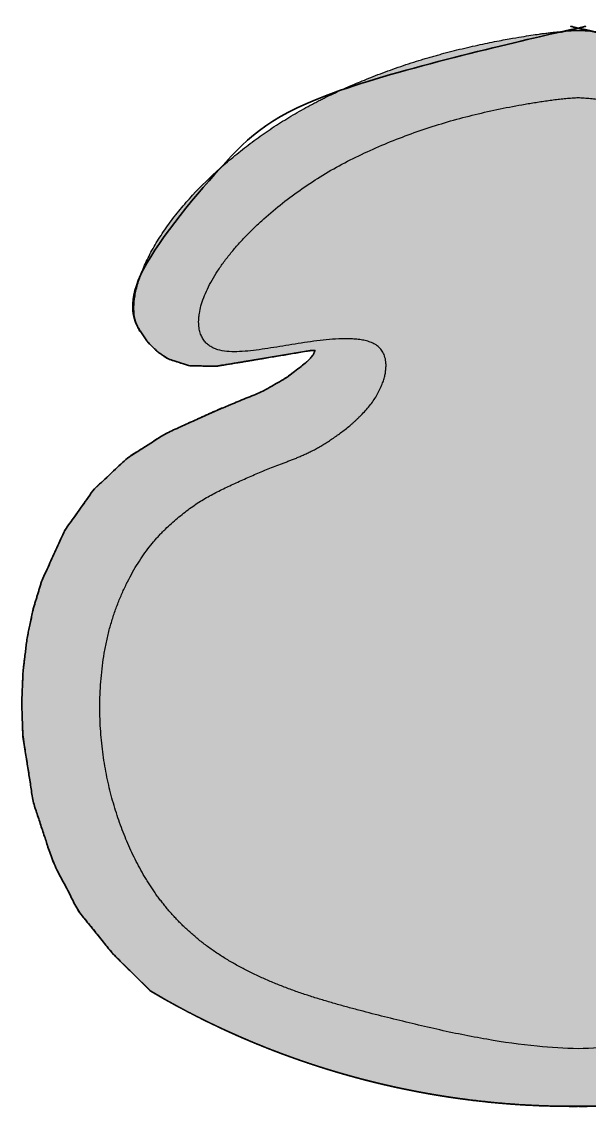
# Model space of a CAD drawing. Header units: millimetres. Extents: x 0 to 2157, y -1316 to 798.
# Drawn here: x 1366 to 1727, y -1164 to -473 of the extents above; entities that cross this region are included whole.
import ezdxf

# ---------------------------------------------------------------- set-up
doc = ezdxf.new("R2010")
doc.units = ezdxf.units.MM
doc.layers.add('Blocks', color=7, linetype='Continuous')
doc.layers.add('Blocks$Fill', color=7, linetype='Continuous', true_color=0xffffff)
doc.layers.add('Blocks$Inner', color=7, linetype='Continuous', lineweight=25, true_color=0x007f00)
doc.layers.add('Blocks$Outline', color=7, linetype='Continuous', lineweight=35, true_color=0xff3f3f)

# ---------------------------------------------------------------- blocks, each defined once
blk = doc.blocks.new('Swan Top')
at = {"layer": 'Blocks$Fill', "extrusion": (0, 0, -1)}
blk.add_hatch(color=256, dxfattribs=at).paths.add_polyline_path([(91.24949471477885, -220.7744108128772), (108.895990002223, -220.592703041862), (126.5965020898771, -219.8188075539033), (144.3213902901115, -218.4474702927918), (162.0405242509882, -216.475411857854), (179.7234486258324, -213.9013773314382), (197.3395533659307, -210.7261695650705), (214.8582476873455, -206.9526652246958), (232.2491356680577, -202.5858131594616), (249.4821913773482, -197.6326149363114), (266.5279314275984, -192.1020876672975), (283.3575828703257, -186.0052095407442), (299.9432444326978, -179.3548487439057), (316.2580392060879, -172.1656767264543), (332.2762570512652, -164.4540669944324), (347.973485171232, -156.2379808373102), (363.3267255172395, -147.5368415715802), (386.917915529426, -124.2517368538611), (409.2032982087403, -96.70967194158584), (425.4694007358048, -65.53224768582913), (437.9827627049162, -27.60134046120402), (444.6348559174658, 14.3784492514078), (445.4243270373263, 35.59527121328028), (444.5335149607272, 56.42061048401411), (442.0010026925811, 77.06174859671773), (438.0861884866099, 95.62406450819026), (432.6808718611646, 113.3794685994076), (418.0970581214642, 145.3900198252063), (399.6070619686798, 171.495155050658), (378.3331971621446, 191.5319329000208), (353.4220755583374, 207.3971277104552), (320.2134875144548, 222.3779296013786), (291.4614926667564, 234.3029405901048), (276.5006642263907, 243.0161662793948), (264.8318662682286, 252.0731763624512), (264.3276735871113, 252.5135788580578), (263.592028787767, 253.160484772457), (260.1490322911486, 256.8788906499562), (258.6862597834479, 260.0528571415612), (261.5423104913643, 259.9894799025328), (294.6819051887796, 254.418329481899), (321.1022740718909, 250.068479540741), (338.4816477472486, 250.2379830569548), (352.2652987661568, 254.6760128882256), (358.7202430885663, 258.9726003360934), (364.8702522338644, 265.0236225649282), (371.5236400413851, 274.7129352501802), (371.9519358695381, 275.7499619513551), (372.3162975177116, 276.6918582535934), (372.6236933300228, 277.5546667128179), (372.8810916505889, 278.3544298849515), (373.0954608235272, 279.1071903259172), (373.1886870871725, 279.470957820938), (373.273769192955, 279.8289905916379), (373.4229851029896, 280.5358732380365), (373.5500768977482, 281.2438808210359), (373.660794277526, 281.9663682263636), (373.7560123673213, 282.7059396589098), (373.8353876483105, 283.4625116533687), (373.8985766016704, 284.2360007444345), (373.9769978444956, 286.0373816232344), (373.9874766101049, 286.7858698871443), (373.9825987623934, 287.4974587686515), (373.9597332713778, 288.3542535974334), (373.918800196404, 289.2272981364308), (373.8596358752557, 290.1163423257744), (373.7820766457164, 291.0211361055947), (373.6859588455694, 291.9414294160221), (373.5711188125984, 292.8769721971872), (373.2846173993179, 294.7928059322529), (372.9213342460818, 296.7664726141203), (372.4803157448246, 298.7951506754069), (371.960679425418, 300.8758543310162), (371.3615428177338, 303.0055977958515), (370.6823456743305, 305.1811140346663), (369.9238166385142, 307.3980110116154), (369.087006576278, 309.6516154407035), (368.1729663536147, 311.9372540359353), (367.1828876605281, 314.2503698958137), (366.1185254830647, 316.5868716568338), (364.9817756312817, 318.9427843399887), (363.7745339152365, 321.3141329662716), (362.4987578598671, 323.6970072834333), (361.1566518496358, 326.0877559462559), (359.7504819838855, 328.4827923362791), (358.2825143619593, 330.8785298350426), (356.7549768098081, 333.2716341840957), (355.169944059814, 335.6597805650254), (351.8355388022574, 340.412909588901), (348.2959708668991, 345.1217630526498), (344.5694349541081, 349.7718903550826), (340.7024365515535, 354.3178711332052), (336.6240425964592, 358.8505002442103), (332.4336846710005, 363.2662623043889), (328.1130543806257, 367.5953758266336), (323.6716981557432, 371.8360434180089), (319.1191624267616, 375.9864676855793), (314.4646577676065, 380.0451135717557), (309.7160513260941, 384.0114953604897), (304.8790787708679, 387.8854272098143), (299.9522932798182, 391.6668734327068), (294.934147313077, 395.3548442529097), (289.8298729504972, 398.9443833822835), (284.6438781573981, 402.4311417904563), (279.3792068618096, 405.8118559045587), (274.0629515413299, 409.0694757776813), (268.6870066734158, 412.2101893800724), (260.4045466585295, 416.7579335295086), (252.2428468090625, 420.9209520640403), (241.2415649399926, 426.1051627194655), (233.505446192545, 429.4973610973824), (223.1316409510069, 433.7536217459316), (210.7581755231618, 438.421832464855), (197.5307442181686, 442.9366483494071), (184.6181049131748, 446.870533784023), (171.7208612582886, 450.3593541789539), (158.4407354038423, 453.5432950733672), (145.9049555538785, 456.2069516977671), (127.2992838192129, 459.599589741704), (113.3686384268959, 461.6674630874835), (104.0917740334462, 462.7649574661258), (97.73715841887837, 463.3213260098618), (91.24949471477157, 463.6761815057912), (91.17086995095313, 463.6732307255018), (84.76183101067059, 463.3213260098614), (78.4072153960974, 462.7649574661253), (69.13035100264815, 461.6674630874834), (55.19970561033514, 459.599589741704), (36.59403387566609, 456.2069516977671), (24.05825402570521, 453.5432950733673), (10.7781281712545, 450.3593541789538), (-2.119115483624363, 446.870533784023), (-15.03175478862083, 442.9366483494071), (-28.25918609361864, 438.421832464855), (-40.63265152146374, 433.7536217459316), (-51.0064567630018, 429.4973610973824), (-58.74257551044942, 426.1051627194655), (-69.7438573795194, 420.9209520640412), (-77.90555722898634, 416.7579335295079), (-86.18801724387264, 412.2101893800724), (-91.56396211178792, 409.0694757776812), (-96.88021743227132, 405.8118559045587), (-102.1448887278563, 402.4311417904564), (-107.330883520954, 398.944383382284), (-112.4351578835339, 395.3548442529102), (-117.453303850275, 391.666873432707), (-122.3800893413247, 387.8854272098143), (-127.2170618965509, 384.0114953604898), (-131.9656683380634, 380.045113571756), (-136.6201729972184, 375.9864676855799), (-141.1727087262001, 371.8360434180097), (-145.6140649510826, 367.5953758266344), (-149.9346952414574, 363.2662623043894), (-154.125053166916, 358.8505002442105), (-158.2034471220104, 354.3178711332052), (-162.070445524565, 349.7718903550826), (-165.796981437356, 345.1217630526498), (-169.3365493727142, 340.4129095889011), (-172.6709546302709, 335.6597805650254), (-174.255987380265, 333.2716341840957), (-175.7835249324162, 330.8785298350426), (-177.2514925543424, 328.4827923362791), (-178.6576624200927, 326.0877559462559), (-179.999768430324, 323.6970072834333), (-181.2755444856933, 321.3141329662715), (-182.4827862017385, 318.9427843399887), (-183.6195360535215, 316.5868716568338), (-184.6838982309849, 314.2503698958137), (-185.6739769240715, 311.9372540359353), (-186.5880171467348, 309.6516154407035), (-187.4248272089709, 307.3980110116154), (-188.1833562447868, 305.1811140346664), (-188.8625533881894, 303.0055977958515), (-189.4616899958725, 300.8758543310162), (-189.9813263152779, 298.7951506754069), (-190.4223448165342, 296.7664726141203), (-190.7856279697702, 294.7928059322529), (-191.0721293830513, 292.8769721971872), (-191.1869694160227, 291.9414294160221), (-191.2830872161701, 291.0211361055947), (-191.3606464457097, 290.1163423257746), (-191.419810766858, 289.227298136431), (-191.4607438418314, 288.3542535974336), (-191.4836093328463, 287.497458768652), (-191.4884871805569, 286.7858698871448), (-191.4780084149473, 286.037381623235), (-191.3995871721272, 284.2360007444345), (-191.3363982187636, 283.4625116533687), (-191.2570229377732, 282.7059396589098), (-191.1618048479784, 281.9663682263636), (-191.0510874682018, 281.2438808210359), (-190.9239956734442, 280.5358732380365), (-190.7747797634104, 279.8289905916379), (-190.6896976576283, 279.470957820938), (-190.5964713939832, 279.1071903259172), (-190.3821022210453, 278.3544298849515), (-190.1247039004795, 277.5546667128179), (-189.8173080881684, 276.6918582535934), (-189.452946439995, 275.7499619513551), (-189.0246506118419, 274.7129352501802), (-182.3712628043213, 265.0236225649273), (-176.2212536590232, 258.9726003360934), (-169.7663093366136, 254.6760128882256), (-155.9826583177055, 250.2379830569539), (-138.6032846423404, 250.068479540741), (-112.1829157592292, 254.4183294818999), (-79.04332106182119, 259.9894799025319), (-76.18727035390475, 260.0528571415621), (-77.6500428615982, 256.8788906499562), (-81.0930393582239, 253.160484772457), (-81.40542707666464, 252.8748416476997), (-82.33287683868548, 252.0731763624512), (-94.00167479684751, 243.0161662793939), (-108.9625032372132, 234.3029405901048), (-137.7144980849116, 222.3779296013786), (-170.9230861287942, 207.3971277104561), (-195.8342077326015, 191.5319329000208), (-217.1080725391366, 171.495155050658), (-235.5980686919211, 145.3900198252072), (-250.1818824316288, 113.3794685994085), (-255.5871990570668, 95.62406450819026), (-259.502013263038, 77.06174859671773), (-262.034525531184, 56.42061048401411), (-262.9253376077831, 35.59527121328028), (-262.1358664879226, 14.3784492514078), (-255.4837732753731, -27.60134046120584), (-242.9704113062617, -65.53224768582913), (-226.7043087791972, -96.70967194158584), (-204.4189260998828, -124.2517368538611), (-180.8277360876964, -147.5368415715802), (-165.4744957416896, -156.2379808373103), (-149.7772676217236, -164.4540669944327), (-133.759049776547, -172.1656767264546), (-117.4442550031576, -179.3548487439061), (-100.8585934407861, -186.0052095407447), (-84.02894199805914, -192.1020876672979), (-66.98320194780906, -197.6326149363119), (-49.7501462385184, -202.5858131594619), (-32.35925825780561, -206.9526652246961), (-14.84056393638991, -210.7261695650707), (2.775540803709792, -213.9013773314384), (20.45846517855592, -216.4754118578541), (38.17759913943507, -218.4474702927919), (55.90248733967253, -219.8188075539034), (73.60299942733035, -220.592703041862)], flags=0)
at = {"layer": 'Blocks$Inner'}
blk.add_lwpolyline([(-363.3267255172395, -147.5368415715802), (-386.917915529426, -124.2517368538611), (-409.2032982087403, -96.70967194158584), (-425.4694007357975, -65.53224768582913), (-437.9827627049162, -27.60134046120584), (-444.6348559174658, 14.3784492514078), (-445.4243270373263, 35.59527121327847), (-444.5335149607272, 56.42061048401229), (-442.0010026925811, 77.06174859671592), (-438.0861884866099, 95.62406450818935), (-432.6808718611646, 113.3794685994076), (-418.0970581214642, 145.3900198252054), (-399.6070619686725, 171.4951550506571), (-378.3331971621446, 191.531932900019), (-353.4220755583374, 207.3971277104542), (-320.2134875144548, 222.3779296013768), (-291.4614926667564, 234.3029405901038), (-276.5006642263907, 243.016166279393), (-264.8318662682286, 252.0731763624503), (-264.3276735871113, 252.5135788580578), (-263.9044165062151, 252.8748416476978), (-263.592028787767, 253.1604847724561), (-260.1490322911413, 256.8788906499553), (-258.6862597834479, 260.0528571415612), (-261.5423104913643, 259.989479902531), (-294.6819051887796, 254.418329481899), (-321.1022740718836, 250.068479540741), (-338.4816477472486, 250.2379830569539), (-352.2652987661568, 254.6760128882247), (-358.7202430885663, 258.9726003360925), (-364.8702522338644, 265.0236225649273), (-371.5236400413851, 274.7129352501793)], dxfattribs=at)
at = {"layer": 'Blocks$Inner', "extrusion": (0, 0, -1)}
for centre, start, end in [((94.62162828134751, 308.6997398693434), 269.6350975608246, 300.4963835722655), ((87.87736114819563, 308.6997398693434), 239.5036164277345, 270.3649024391754)]:
    blk.add_arc(centre, 529.4848888546775, start, end, dxfattribs=at)
at = {"layer": 'Blocks$Inner'}
for points, knots in [([(-340.7024365515535, 354.3178711332043), (-339.3682341485473, 355.8424070674077), (-332.6057900187661, 363.3552515906672), (-322.3246354167422, 373.372719658089), (-309.7737649867777, 384.0731536792523), (-300.0143302002325, 391.7285292825195), (-291.5712832760182, 397.7997297028592), (-284.6584429145514, 402.4479308252398), (-279.3864241007759, 405.8333474581582), (-274.0711018529328, 409.089814769643), (-268.7068777354725, 412.2242481293529), (-264.1373356608456, 414.7659821825823), (-260.4202592041693, 416.7560415988678), (-257.5381765880957, 418.2599377447755), (-254.7758556708795, 419.6651841759181), (-251.3881611759789, 421.3500952067984), (-247.269973197217, 423.337503220077), (-241.5437763052032, 425.9917171049333), (-234.0043112222556, 429.3266046768317), (-223.4716559606604, 433.6860307721931), (-212.9943681947698, 437.6568407202008), (-204.1903326263709, 440.7459779439055), (-197.5181260622994, 442.9616812241525), (-192.0210447049903, 444.6829362505955), (-187.7313716276767, 445.9686297081275), (-184.6176039236234, 446.8749119091103), (-181.5068421574761, 447.754925359382), (-177.2251042346761, 448.9313139952787), (-171.7377746517814, 450.3724054180443), (-165.0514987912102, 452.0234076908459), (-156.1955965808665, 454.0796604315851), (-145.5931678757188, 456.315443761559), (-134.740979498034, 458.3474313748625), (-126.9691722235511, 459.6689423864068), (-121.1780345227016, 460.5743375297839), (-116.9790440438082, 461.1820434125852), (-113.420914187489, 461.6639051472289), (-110.4386622317252, 462.0466490897293), (-107.2435986612472, 462.4295863148595), (-103.0459609381942, 462.8855328421591), (-97.7449687526314, 463.3566348380377), (-93.4468342047112, 463.5937207735565), (-91.27570426867169, 463.6752034262895), (-91.24949471477157, 463.6761815057903)], [601.4775381672077, 601.4775381672077, 601.4775381672077, 601.4775381672077, 601.4820346276249, 601.4998917704821, 601.5088203419107, 601.5177489133392, 601.5266774847678, 601.5311417704821, 601.5356060561963, 601.5400703419107, 601.544534627625, 601.5489989133392, 601.5512310561965, 601.5534631990536, 601.5556953419107, 601.5579274847678, 601.5623917704821, 601.5668560561965, 601.5713203419107, 601.575784627625, 601.5802489133392, 601.5824810561965, 601.5847131990536, 601.5869453419107, 601.5880614133392, 601.5891774847679, 601.5902935561965, 601.591409627625, 601.5936417704821, 601.5958739133392, 601.5981060561965, 601.6025703419107, 601.607034627625, 601.6114989133392, 601.6159631990536, 601.6204274847679, 601.622659627625, 601.6248917704821, 601.6271239133392, 601.6293560561965, 601.6338203419107, 601.638284627625, 601.6383391756159, 601.6383391756159, 601.6383391756159, 601.6383391756159]), ([(-91.24949471477157, 463.6761815057903), (-91.22328516087146, 463.6752034262895), (-89.05215522483195, 463.5937207735565), (-84.75402067691175, 463.3566348380377), (-79.45302849134896, 462.8855328421591), (-75.25539076828863, 462.4295863148595), (-72.06032719781797, 462.0466490897293), (-69.07807524205418, 461.6639051472289), (-65.5199453857349, 461.1820434125852), (-61.32095490684151, 460.5743375297839), (-55.529817205992, 459.6689423864068), (-47.75800993150915, 458.3474313748625), (-36.90582155382435, 456.315443761559), (-26.30339284867659, 454.0796604315851), (-17.44749063833297, 452.0234076908459), (-10.7612147777545, 450.3724054180443), (-5.273885194867034, 448.9313139952787), (-0.9921472720670863, 447.754925359382), (2.118614494080248, 446.8749119091103), (5.232382198133564, 445.9686297081275), (9.522055275447201, 444.6829362505955), (15.01913663275627, 442.9616812241525), (21.6913431968278, 440.7459779439055), (30.49537876522663, 437.6568407202008), (40.97266653111728, 433.6860307721931), (51.50532179271249, 429.3266046768317), (59.04478687566007, 425.9917171049333), (64.7709837676739, 423.337503220077), (68.88917174643575, 421.3500952067984), (72.27686624133639, 419.6651841759181), (75.03918715855252, 418.2599377447755), (77.92126977462613, 416.7560415988678), (81.6383462313097, 414.7659821825823), (86.20788830592937, 412.2242481293529), (91.57211242338963, 409.089814769643), (96.88743467124004, 405.8333474581582), (102.1594534850083, 402.4479308252398), (109.0722938464751, 397.7997297028592), (117.5153407706894, 391.7285292825195), (127.2747755572345, 384.0731536792523), (139.8256459871991, 373.372719658089), (150.106800589223, 363.3552515906672), (156.8692447190042, 355.8424070674077), (158.2034471220177, 354.3178711332043)], [601.6383391756159, 601.6383391756159, 601.6383391756159, 601.6383391756159, 601.6383937236068, 601.6428580093211, 601.6473222950353, 601.6495544378926, 601.6517865807497, 601.6540187236068, 601.6562508664639, 601.6607151521782, 601.6651794378926, 601.6696437236068, 601.6741080093211, 601.6785722950353, 601.6808044378926, 601.6830365807497, 601.6852687236068, 601.6863847950353, 601.6875008664639, 601.6886169378926, 601.6897330093211, 601.6919651521782, 601.6941972950353, 601.6964294378926, 601.7008937236068, 601.7053580093211, 601.7098222950353, 601.7142865807497, 601.718750866464, 601.7209830093211, 601.7232151521782, 601.7254472950353, 601.7276794378926, 601.7321437236068, 601.7366080093211, 601.7410722950355, 601.7455365807497, 601.750000866464, 601.7589294378926, 601.7678580093211, 601.7767865807497, 601.7946437236069, 601.799140184024, 601.799140184024, 601.799140184024, 601.799140184024]), ([(-91.24949471477157, -184.1277873189811), (-99.96212451461906, -183.945973683627), (-119.4337711047556, -182.6956887010365), (-144.1486725293144, -179.2321581106626), (-165.362773102046, -175.2350819368312), (-181.2089542038957, -171.8032725548692), (-196.9026528273826, -168.1475587913719), (-212.6090359589289, -164.3119908163044), (-225.5781998485327, -161.0222209374679), (-235.8711736289042, -158.3036346022654), (-243.5478759048492, -156.1870957698848), (-249.9231675989795, -154.3518957916112), (-254.9930055355508, -152.848601342228), (-258.7770871964094, -151.6651355484555), (-262.5426900509847, -150.4526827308655), (-266.2893217096425, -149.2285400641176), (-270.0127105653737, -147.9656260683169), (-274.9374600588344, -146.1872190750983), (-279.8133705560249, -144.3382515755693), (-284.6253067446087, -142.4170902987771), (-288.1890311837778, -140.9025679471761), (-291.7198476099147, -139.3418936782327), (-295.2208525497554, -137.7601405983823), (-298.6756199607335, -136.1322934296622), (-302.0635761894373, -134.4351778597866), (-305.404394038429, -132.6808484621251), (-309.81750059349, -130.3032892854608), (-315.1500282373891, -127.2254207837486), (-321.2807845756179, -123.2610762221211), (-327.1420769588221, -119.1831376608079), (-331.7487442201091, -115.5934930038366), (-335.3035266984152, -112.6348818893857), (-337.8842825965476, -110.4198666707707), (-340.37425188833, -108.1732148143528), (-342.7837983781865, -105.8643083787065), (-345.119126438316, -103.5223703948541), (-347.3920118129463, -101.1758762328136), (-349.5925887532503, -98.7979162585325), (-351.7140352659844, -96.35925655484971), (-353.7684720873294, -93.88825325126527), (-355.7690443577376, -91.41164295009548), (-357.705815000867, -88.90994789793695), (-359.5689861839273, -86.35610792743864), (-361.3718467941144, -83.77304811202885), (-363.1276562997664, -81.18004870062214), (-364.8279557317292, -78.5665480319276), (-367.0053065011671, -75.02350508183736), (-369.6082484426806, -70.5360372681098), (-372.5417886055075, -65.03674738649715), (-376.2060270873626, -57.53990393964159), (-380.3710529254822, -47.87514530770386), (-384.751141153567, -35.81189304954751), (-388.5365261177285, -23.14998871016724), (-391.6439741840513, -9.709507130974089), (-393.5774729630575, 2.17262896484317), (-394.7170047257023, 12.04328415251985), (-395.3311130282091, 19.61930565567491), (-395.6776682812124, 27.38223405125245), (-395.7688700663712, 37.90464744731435), (-395.2135732671086, 48.66245768139379), (-394.0759097124028, 59.45194441927561), (-392.8995487450666, 67.48549141116746), (-391.364218333445, 75.45172618801189), (-389.5047463021619, 83.23166383865873), (-387.2464813258703, 90.73476270545189), (-384.6987241925599, 97.95633486960787), (-381.8964945461557, 104.8205640265664), (-377.8579140848451, 113.5337199086739), (-372.3608896760634, 123.5936256679092), (-366.3919297139946, 132.3819664292391), (-362.0891635025037, 137.7163499897829), (-359.5905270872245, 140.5692424579197), (-357.7128249769085, 142.6283362198624), (-355.829499487314, 144.5922739084313), (-353.3019744616686, 147.0772277361789), (-348.8533208038134, 151.2092222509887), (-342.4234802318315, 156.6185048184284), (-334.6288174767324, 162.3550334676861), (-328.1151667402301, 166.3132512677662), (-322.8895120650559, 169.1221250195063), (-317.6259200328204, 171.7739301402485), (-310.9350343325132, 174.9464957589512), (-302.676807773656, 178.7381355378989), (-294.098488788135, 182.4843341541259), (-286.7509551529074, 185.4549445099315), (-281.4442383389178, 187.465568985132), (-278.3646489086968, 188.6149585528051), (-276.0144389272609, 189.5294452031726), (-273.6333961709606, 190.4566865848478), (-271.2267917545905, 191.3830895793922), (-268.7798321434093, 192.3673091147471), (-266.6976791459747, 193.2799232072844), (-265.0031596790286, 194.0658500540399), (-263.2934110177739, 194.8641512432191), (-261.1268203395011, 195.9098165736164), (-258.4809943056025, 197.2663806468377), (-255.7944659309651, 198.76746443003), (-253.0542770157335, 200.4093612217207), (-250.2615306691077, 202.1619991725843), (-247.9074690188645, 203.7277053988032), (-246.0134101800213, 205.0434183039893), (-244.1211515053219, 206.4068713081992), (-241.7154820266805, 208.1683688821099), (-238.7788955895958, 210.3832413074474), (-236.3450135849489, 212.3502493573128), (-234.4282990632491, 214.0144628067251), (-233.2545547924747, 215.0955979843343), (-232.3193006725123, 215.9890465280391), (-231.370916084481, 216.9021911140912), (-229.6966345588662, 218.5467810236382), (-227.3061980061102, 221.0038459529737), (-224.5775117417652, 224.0721901023912), (-222.1790729983477, 227.1447054039068), (-220.0995045375385, 230.3638858793588), (-218.225635278046, 233.7453775223489), (-216.907201928414, 236.5070288472211), (-216.0122440395135, 238.6134427390657), (-215.4254055334022, 240.1100304123343), (-214.9318940150479, 241.5494476603467), (-214.3943122436103, 243.4453515688924), (-213.9259396280686, 245.7314059719024), (-213.6756783787059, 247.880023571523), (-213.5763402298035, 249.4960288264633), (-213.5387689902636, 250.6501499795863), (-213.5522935441477, 251.7486517828306), (-213.6610130919144, 253.1507272651984), (-213.9384679262657, 254.7860113773663), (-214.4633612104735, 256.5723092065386), (-215.1174351777663, 258.2014172437143), (-215.922460241447, 259.6593479217413), (-216.9085801569745, 260.9427949260757), (-218.0268614285887, 262.0790885711062), (-219.036241148955, 262.9261542250492), (-219.8908742583881, 263.5419295648285), (-220.7963371660298, 264.1032535241434), (-222.0016924109295, 264.7199323060709), (-223.5417390005241, 265.3447269852809), (-225.1305159000331, 265.8928018889042), (-226.7837676876079, 266.3486657308626), (-228.5236452738682, 266.6945569424975), (-230.3160466289628, 266.9625993560926), (-232.1316962628262, 267.1821448734604), (-233.9777977607446, 267.3446009478807), (-236.506885357805, 267.4589574848355), (-241.0018912145388, 267.5083439701498), (-247.590701277506, 267.1976930467631), (-255.5588936034255, 266.4004266995576), (-263.5201632645985, 265.3446866652771), (-271.4711498228935, 264.1355240034122), (-279.2100404970843, 262.8709925705184), (-286.919441077509, 261.6143521023555), (-294.3412300217242, 260.5015473018007), (-301.5731064505089, 259.6232289083769), (-308.4879016069681, 259.1608723944014), (-314.9391812001923, 259.314920257641), (-319.8115456773157, 260.178439215762), (-323.3015476550354, 261.4644331276681), (-325.6762603359821, 262.7601456910611), (-327.7860800113194, 264.4294557060607), (-329.5816354799972, 266.4937954464117), (-331.0372755073622, 268.9919855573357), (-331.9274891584937, 271.4399627118923), (-332.4060433473933, 273.6408652907326), (-332.6733418276126, 275.4011358691791), (-332.8157834717422, 277.2797750019458), (-332.8047568753827, 279.2787788161691), (-332.651554277938, 281.4015182962617), (-332.2815917854023, 284.3911397384968), (-331.4340330491759, 288.3765465909396), (-329.698425182316, 293.6009436457393), (-327.3640822651796, 299.0978906846344), (-324.3596348366118, 304.7899703148846), (-320.8161941539511, 310.5892784731636), (-317.4579960605624, 315.4003611122312), (-314.5287974703388, 319.2475388768084), (-311.5079181830224, 323.047639975724), (-307.4759669119594, 327.7396419447919), (-302.3264416637394, 333.2498219100548), (-296.9330044876115, 338.6077842479876), (-289.4172634471543, 345.5546714986644), (-279.5441220724751, 353.8370857105724), (-267.0019627632573, 363.149362191682), (-253.8188531857086, 371.7364471807464), (-239.9599017833461, 379.5785126861388), (-225.5186245248406, 386.609732665042), (-210.705373525976, 392.9684841119238), (-195.6218050186581, 398.7069320782371), (-180.2617874695643, 403.8270525846342), (-164.67762802176, 408.2553170625001), (-148.9166455220402, 412.0742530566199), (-135.6744830947937, 414.7987893260392), (-126.3865480836466, 416.4982456450011), (-121.0718224254088, 417.4011647862412), (-117.0786587443654, 418.034568254981), (-113.0840962184593, 418.6432781084791), (-109.0887465209453, 419.2252120988846), (-105.085037192679, 419.7507914021103), (-101.0673475925214, 420.1907210804807), (-97.03640886865469, 420.5393761416458), (-93.76385131764982, 420.763802578776), (-91.83267084901308, 420.8692468701825), (-91.24949471477157, 420.8986261847108)], [-0.004165166819259851, -0.004165166819259851, -0.004165166819259851, -0.004165166819259851, 0.01294626210616115, 0.034222857850842, 0.04486115572318242, 0.05549945359552284, 0.06613775146786327, 0.0767760493402037, 0.08741434721254412, 0.09273349614871434, 0.09805264508488455, 0.1033717940210548, 0.1060313684891399, 0.108690942957225, 0.1113505174253101, 0.1140100918933952, 0.1166696663614803, 0.1193292408295654, 0.1246483897657356, 0.1273079642338207, 0.1299675387019058, 0.1326271131699909, 0.135286687638076, 0.1379462621061611, 0.1406058365742462, 0.1432654110423314, 0.1459249855104165, 0.1512441344465867, 0.1565632833827569, 0.1618824323189271, 0.1672015812550973, 0.1698611557231824, 0.1725207301912675, 0.1751803046593526, 0.1778398791274378, 0.1804994535955229, 0.183159028063608, 0.1858186025316931, 0.1884781769997781, 0.1911377514678633, 0.1937973259359484, 0.1964569004040335, 0.1991164748721186, 0.2017760493402037, 0.2044356238082888, 0.2070951982763739, 0.209754772744459, 0.2150739216806292, 0.2203930706167994, 0.2257122195529697, 0.2363505174253101, 0.2469888152976505, 0.257627113169991, 0.2682654110423314, 0.2789037089146718, 0.284222857850842, 0.2895420067870123, 0.2948611557231825, 0.3001803046593527, 0.3108186025316931, 0.3161377514678633, 0.3214569004040335, 0.3267760493402038, 0.332095198276374, 0.3374143472125442, 0.3427334961487144, 0.3480526450848846, 0.3533717940210548, 0.3640100918933952, 0.3746483897657357, 0.3799675387019059, 0.382627113169991, 0.3852866876380761, 0.3879462621061612, 0.3906058365742463, 0.3959249855104165, 0.4065632833827569, 0.4172015812550974, 0.4278398791274378, 0.433159028063608, 0.4384781769997782, 0.4491164748721186, 0.4597547727444591, 0.4703930706167995, 0.4810313684891399, 0.4863505174253101, 0.4890100918933952, 0.4916696663614804, 0.4943292408295654, 0.4969888152976505, 0.4996483897657356, 0.5023079642338207, 0.5036377514678634, 0.5049675387019059, 0.507627113169991, 0.510286687638076, 0.5129462621061612, 0.5156058365742464, 0.5182654110423315, 0.5209249855104165, 0.5222547727444591, 0.5235845599785016, 0.5262441344465867, 0.5289037089146719, 0.531563283382757, 0.5328930706167996, 0.5342228578508421, 0.5348877514678634, 0.5355526450848846, 0.5368824323189272, 0.5395420067870123, 0.5422015812550973, 0.5448611557231825, 0.5475207301912677, 0.5501803046593527, 0.5528398791274378, 0.5541696663614804, 0.5554994535955229, 0.5568292408295654, 0.558159028063608, 0.5608186025316931, 0.5634781769997783, 0.5648079642338208, 0.5661377514678634, 0.5674675387019059, 0.5687973259359485, 0.5714569004040335, 0.5741164748721186, 0.5767760493402038, 0.579435623808289, 0.582095198276374, 0.5847547727444591, 0.5874143472125442, 0.5887441344465867, 0.5900739216806292, 0.5927334961487144, 0.5953930706167996, 0.5980526450848846, 0.6007122195529697, 0.6033717940210548, 0.6060313684891399, 0.608690942957225, 0.6113505174253102, 0.6140100918933953, 0.6193292408295654, 0.6299675387019059, 0.6406058365742463, 0.6512441344465867, 0.6618824323189272, 0.6725207301912676, 0.6831590280636081, 0.6937973259359485, 0.7044356238082888, 0.7150739216806293, 0.7257122195529697, 0.7363505174253101, 0.7416696663614804, 0.7469888152976506, 0.7523079642338208, 0.757627113169991, 0.7629462621061611, 0.7682654110423314, 0.7709249855104165, 0.7735845599785016, 0.7762441344465867, 0.7789037089146719, 0.781563283382757, 0.7842228578508421, 0.7895420067870123, 0.7948611557231824, 0.8001803046593526, 0.8054994535955229, 0.8108186025316931, 0.8161377514678634, 0.8187973259359485, 0.8214569004040335, 0.8267760493402038, 0.832095198276374, 0.8374143472125442, 0.8427334961487144, 0.8533717940210548, 0.8640100918933953, 0.8746483897657357, 0.885286687638076, 0.8959249855104165, 0.9065632833827569, 0.9172015812550973, 0.9278398791274378, 0.9384781769997782, 0.9491164748721187, 0.9597547727444591, 0.9650739216806292, 0.9677334961487143, 0.9703930706167995, 0.9730526450848846, 0.9757122195529697, 0.9783717940210548, 0.98103136848914, 0.9836909429572251, 0.9863505174253102, 0.9874998100423926, 0.9874998100423926, 0.9874998100423926, 0.9874998100423926]), ([(-91.24949471477157, 420.8986261847108), (-90.66631858053006, 420.8692468701825), (-88.73513811188604, 420.763802578776), (-85.46258056088845, 420.5393761416458), (-81.43164183702174, 420.1907210804807), (-77.41395223686413, 419.7507914021103), (-73.41024290859787, 419.2252120988846), (-69.41489321108384, 418.6432781084791), (-65.42033068517776, 418.034568254981), (-61.42716700413439, 417.4011647862412), (-56.11244134588924, 416.4982456450011), (-46.82450633474946, 414.7987893260392), (-33.58234390750295, 412.0742530566199), (-17.82136140778312, 408.2553170625001), (-2.237201959978847, 403.8270525846342), (13.12281558911491, 398.7069320782371), (28.20638409643288, 392.9684841119238), (43.01963509529742, 386.609732665042), (57.46091235381027, 379.5785126861388), (71.31986375616543, 371.7364471807464), (84.50297333372146, 363.149362191682), (97.045132642932, 353.8370857105724), (106.9182740176184, 345.5546714986644), (114.4340150580683, 338.6077842479876), (119.8274522341962, 333.2498219100548), (124.9769774824163, 327.7396419447919), (129.0089287534793, 323.047639975724), (132.0298080407956, 319.2475388768084), (134.9590066310193, 315.4003611122312), (138.3172047244079, 310.5892784731636), (141.8606454070759, 304.7899703148846), (144.8650928356437, 299.0978906846344), (147.1994357527728, 293.6009436457393), (148.9350436196328, 288.3765465909396), (149.7826023558591, 284.3911397384968), (150.1525648483948, 281.4015182962617), (150.3057674458396, 279.2787788161691), (150.316794042199, 277.2797750019458), (150.1743523980767, 275.4011358691791), (149.9070539178501, 273.6408652907326), (149.4284997289506, 271.4399627118923), (148.5382860778191, 268.9919855573357), (147.0826460504541, 266.4937954464117), (145.2870905817763, 264.4294557060607), (143.1772709064389, 262.7601456910611), (140.8025582254922, 261.4644331276681), (137.3125562477726, 260.178439215762), (132.4401917706491, 259.314920257641), (125.9889121774249, 259.1608723944014), (119.0741170209658, 259.6232289083769), (111.842240592181, 260.5015473018007), (104.4204516479658, 261.6143521023555), (96.71105106754112, 262.8709925705184), (88.97216039335035, 264.1355240034122), (81.02117383505538, 265.3446866652771), (73.05990417388239, 266.4004266995576), (65.09171184796287, 267.1976930467631), (58.50290178499563, 267.5083439701498), (54.00789592826186, 267.4589574848355), (51.47880833120144, 267.3446009478807), (49.63270683328301, 267.1821448734604), (47.81705719942693, 266.9625993560926), (46.02465584432503, 266.6945569424975), (44.28477825807204, 266.3486657308626), (42.63152647049719, 265.8928018889042), (41.04274957098096, 265.3447269852809), (39.50270298138639, 264.7199323060709), (38.2973477364867, 264.1032535241434), (37.39188482884492, 263.5419295648285), (36.53725171941187, 262.9261542250492), (35.5278719990456, 262.0790885711062), (34.40959072743135, 260.9427949260757), (33.42347081190383, 259.6593479217413), (32.61844574822317, 258.2014172437143), (31.96437178093038, 256.5723092065386), (31.43947849672259, 254.7860113773663), (31.16202366237121, 253.1507272651984), (31.05330411460454, 251.7486517828306), (31.03977956072049, 250.6501499795863), (31.07735080026032, 249.4960288264633), (31.17668894916278, 247.880023571523), (31.42695019852545, 245.7314059719024), (31.89532281406719, 243.4453515688924), (32.43290458550473, 241.5494476603467), (32.92641610385908, 240.1100304123343), (33.51325460997032, 238.6134427390657), (34.40821249887813, 236.5070288472211), (35.72664584850281, 233.7453775223489), (37.60051510799531, 230.3638858793588), (39.68008356880455, 227.1447054039068), (42.07852231222205, 224.0721901023912), (44.80720857656706, 221.0038459529737), (47.19764512932306, 218.5467810236382), (48.87192665493785, 216.9021911140912), (49.82031124296918, 215.9890465280391), (50.75556536293152, 215.0955979843343), (51.92930963371327, 214.0144628067251), (53.84602415541303, 212.3502493573128), (56.27990616005263, 210.3832413074474), (59.2164925971374, 208.1683688821099), (61.62216207577876, 206.4068713081992), (63.51442075047817, 205.0434183039893), (65.40847958932864, 203.7277053988032), (67.7625412395646, 202.1619991725843), (70.55528758619039, 200.4093612217207), (73.29547650142194, 198.76746443003), (75.98200487605936, 197.2663806468377), (78.62783090995799, 195.9098165736164), (80.79442158823804, 194.8641512432191), (82.50417024948547, 194.0658500540399), (84.19868971643155, 193.2799232072844), (86.28084271386615, 192.3673091147471), (88.72780232504738, 191.3830895793922), (91.13440674141748, 190.4566865848478), (93.51544949771778, 189.5294452031726), (95.86565947915369, 188.6149585528051), (98.94524890938192, 187.465568985132), (104.2519657233643, 185.4549445099315), (111.5994993585919, 182.4843341541259), (120.1778183441129, 178.7381355378989), (128.4360449029773, 174.9464957589512), (135.1269306032773, 171.7739301402485), (140.3905226355128, 169.1221250195063), (145.6161773106869, 166.3132512677662), (152.1298280471892, 162.3550334676861), (159.9244908022883, 156.6185048184284), (166.3543313742703, 151.2092222509887), (170.8029850321254, 147.0772277361789), (173.3305100577709, 144.5922739084313), (175.2138355473653, 142.6283362198624), (177.0915376576813, 140.5692424579197), (179.5901740729605, 137.7163499897829), (183.8929402844515, 132.3819664292391), (189.8619002465202, 123.5936256679092), (195.358924655302, 113.5337199086739), (199.3975051166199, 104.8205640265664), (202.199734763024, 97.95633486960787), (204.7474918963271, 90.73476270545189), (207.0057568726261, 83.23166383865873), (208.8652289039092, 75.45172618801189), (210.4005593155234, 67.48549141116746), (211.5769202828669, 59.45194441927561), (212.7145838375654, 48.66245768139379), (213.269880636828, 37.90464744731435), (213.1786788516692, 27.38223405125245), (212.8321235986659, 19.61930565567491), (212.2180152961591, 12.04328415251985), (211.0784835335144, 2.17262896484317), (209.1449847545082, -9.709507130974089), (206.0375366881854, -23.14998871016724), (202.2521517240239, -35.81189304954751), (197.8720634959391, -47.87514530770386), (193.7070376578195, -57.53990393964159), (190.0427991759643, -65.03674738649715), (187.1092590131375, -70.5360372681098), (184.5063170716239, -75.02350508183736), (182.328966302186, -78.5665480319276), (180.6286668702232, -81.18004870062214), (178.8728573645712, -83.77304811202885), (177.0699967543842, -86.35610792743864), (175.2068255713239, -88.90994789793695), (173.2700549281944, -91.41164295009548), (171.2694826577863, -93.88825325126527), (169.2150458364413, -96.35925655484971), (167.0935993237144, -98.7979162585325), (164.8930223834031, -101.1758762328136), (162.6201370087801, -103.5223703948541), (160.2848089486433, -105.8643083787065), (157.8752624587869, -108.1732148143528), (155.3852931670044, -110.4198666707707), (152.8045372688721, -112.6348818893857), (149.2497547905659, -115.5934930038366), (144.643087529279, -119.1831376608079), (138.7817951460747, -123.2610762221211), (132.6510388078459, -127.2254207837486), (127.3185111639541, -130.3032892854608), (122.9054046088859, -132.6808484621251), (119.5645867598942, -134.4351778597866), (116.1766305311903, -136.1322934296622), (112.7218631202195, -137.7601405983823), (109.2208581803716, -139.3418936782327), (105.6900417542347, -140.9025679471761), (102.1263173150655, -142.4170902987771), (97.31438112648175, -144.3382515755693), (92.43847062929126, -146.1872190750983), (87.51372113583056, -147.9656260683169), (83.79033228009939, -149.2285400641176), (80.04370062144153, -150.4526827308655), (76.27809776686627, -151.6651355484555), (72.49401610600762, -152.848601342228), (67.42417816943635, -154.3518957916112), (61.04888647530606, -156.1870957698848), (53.37218419936107, -158.3036346022654), (43.07921041898953, -161.0222209374679), (30.11004652938573, -164.3119908163044), (14.40366339783941, -168.1475587913719), (-1.290035225647443, -171.8032725548692), (-17.1362163274971, -175.2350819368312), (-38.35031690022151, -179.2321581106626), (-63.06521832478757, -182.6956887010365), (-82.5368649149168, -183.945973683627), (-91.24949471477157, -184.1277873189811)], [0.9874998100423926, 0.9874998100423926, 0.9874998100423926, 0.9874998100423926, 0.988649102659475, 0.9913086771275601, 0.9939682515956453, 0.9966278260637305, 0.9992874005318155, 1.001946974999901, 1.004606549467986, 1.007266123936071, 1.009925698404156, 1.015244847340326, 1.025883145212666, 1.036521443085007, 1.047159740957347, 1.057798038829688, 1.068436336702028, 1.079074634574369, 1.089712932446709, 1.100351230319049, 1.11098952819139, 1.12162782606373, 1.132266123936071, 1.137585272872241, 1.142904421808411, 1.148223570744581, 1.153542719680752, 1.156202294148837, 1.158861868616922, 1.164181017553092, 1.169500166489262, 1.174819315425432, 1.180138464361603, 1.185457613297773, 1.190776762233943, 1.193436336702028, 1.196095911170113, 1.198755485638199, 1.201415060106284, 1.204074634574369, 1.206734209042454, 1.212053357978624, 1.217372506914794, 1.222691655850964, 1.228010804787135, 1.233329953723305, 1.238649102659475, 1.249287400531816, 1.259925698404156, 1.270563996276496, 1.281202294148837, 1.291840592021177, 1.302478889893518, 1.313117187765858, 1.323755485638199, 1.334393783510539, 1.345032081382879, 1.35567037925522, 1.36098952819139, 1.363649102659475, 1.36630867712756, 1.368968251595645, 1.37162782606373, 1.374287400531816, 1.376946974999901, 1.379606549467986, 1.382266123936071, 1.384925698404156, 1.386255485638199, 1.387585272872241, 1.390244847340326, 1.392904421808411, 1.395563996276496, 1.398223570744581, 1.400883145212667, 1.403542719680752, 1.406202294148837, 1.407532081382879, 1.408861868616922, 1.410191655850964, 1.411521443085007, 1.414181017553092, 1.416840592021177, 1.41817037925522, 1.419500166489262, 1.420829953723305, 1.422159740957347, 1.424819315425432, 1.427478889893518, 1.430138464361603, 1.432798038829688, 1.435457613297773, 1.438117187765858, 1.439446974999901, 1.440111868616922, 1.440776762233943, 1.442106549467986, 1.443436336702028, 1.446095911170113, 1.448755485638199, 1.451415060106284, 1.452744847340326, 1.454074634574369, 1.456734209042454, 1.459393783510539, 1.462053357978624, 1.464712932446709, 1.467372506914794, 1.470032081382879, 1.471361868616922, 1.472691655850964, 1.47535123031905, 1.478010804787135, 1.48067037925522, 1.483329953723305, 1.48598952819139, 1.488649102659475, 1.493968251595645, 1.504606549467986, 1.515244847340326, 1.525883145212667, 1.536521443085007, 1.541840592021177, 1.547159740957347, 1.557798038829688, 1.568436336702028, 1.579074634574369, 1.584393783510539, 1.587053357978624, 1.589712932446709, 1.592372506914794, 1.595032081382879, 1.600351230319049, 1.61098952819139, 1.62162782606373, 1.626946974999901, 1.632266123936071, 1.637585272872241, 1.642904421808411, 1.648223570744581, 1.653542719680752, 1.658861868616922, 1.664181017553092, 1.674819315425432, 1.680138464361603, 1.685457613297773, 1.690776762233943, 1.696095911170113, 1.706734209042454, 1.717372506914794, 1.728010804787135, 1.738649102659475, 1.749287400531816, 1.754606549467986, 1.759925698404156, 1.765244847340326, 1.767904421808411, 1.770563996276496, 1.773223570744581, 1.775883145212667, 1.778542719680752, 1.781202294148837, 1.783861868616922, 1.786521443085007, 1.789181017553092, 1.791840592021177, 1.794500166489262, 1.797159740957347, 1.799819315425432, 1.802478889893518, 1.805138464361603, 1.807798038829688, 1.813117187765858, 1.818436336702028, 1.823755485638198, 1.829074634574369, 1.831734209042454, 1.834393783510539, 1.837053357978624, 1.839712932446709, 1.842372506914794, 1.845032081382879, 1.847691655850964, 1.850351230319049, 1.85567037925522, 1.858329953723305, 1.86098952819139, 1.863649102659475, 1.86630867712756, 1.868968251595645, 1.87162782606373, 1.876946974999901, 1.882266123936071, 1.887585272872241, 1.898223570744581, 1.908861868616922, 1.919500166489262, 1.930138464361603, 1.940776762233943, 1.962053357978624, 1.979164786904045, 1.979164786904045, 1.979164786904045, 1.979164786904045]), ([(-373.8985766016704, 284.2360007444345), (-373.9801948148161, 285.6367808875498), (-374.0408565060352, 288.741095160693), (-373.4895584070327, 294.6381468268414), (-371.5758968401497, 302.8827870648379), (-368.3761111387648, 311.8642916888716), (-363.9574567264499, 321.283570395281), (-358.441265446847, 330.8862245276282), (-351.9725676579183, 340.4427105044565), (-347.1119870426555, 346.6944974934499), (-344.5694349541081, 349.7718903550817)], [601.4073985779004, 601.4073985779004, 601.4073985779004, 601.4073985779004, 601.4111299998073, 601.4200585712359, 601.4289871426645, 601.437915714093, 601.4468442855216, 601.4557728569501, 601.4647014283787, 601.4736299998073, 601.4736299998073, 601.4736299998073, 601.4736299998073]), ([(-371.5236400413851, 274.7129352501793), (-372.7572019067593, 277.6194403682707), (-373.4731043192733, 280.2004307676648), (-373.8252682239763, 283.1934409876335), (-373.8985766016704, 284.2360007444345)], [601.3940057207575, 601.3940057207575, 601.3940057207575, 601.3940057207575, 601.402934292186, 601.4073985779004, 601.4073985779004, 601.4073985779004, 601.4073985779004])]:
    blk.add_open_spline(points, degree=3, knots=knots, dxfattribs=at)
blk.add_open_spline([(-344.5694349541081, 349.7718903550817), (-343.2071717453073, 351.4149440671231), (-342.0697092659102, 352.7512499210902), (-340.7024365515535, 354.3178711332043)], degree=3, dxfattribs=at)
at = {"layer": 'Blocks$Outline'}
blk.add_rational_spline([(-91.24949471477885, -220.7744108128754), (-187.4807693865564, -221.387291934754), (-280.4062888398508, -196.3736619989776), (-363.3267255172468, -147.5368415715784), (-371.1904555213114, -139.7751399990066), (-379.0541855253687, -132.0134384264329), (-386.917915529426, -124.2517368538593), (-394.3463764225307, -115.0710485497693), (-401.7748373156355, -105.8903602456758), (-409.2032982087403, -96.70967194158402), (-414.6253323844285, -86.31719718966451), (-420.0473665601166, -75.92472243774682), (-425.4694007358048, -65.53224768582731), (-429.6405213921753, -52.888611944285), (-433.8116420485458, -40.24497620274451), (-437.9827627049162, -27.60134046120402), (-440.2001271090994, -13.60807722366553), (-442.4174915132826, 0.3851860138711345), (-444.6348559174658, 14.37844925140962), (-444.8980129574193, 21.45072323869863), (-445.1611699973801, 28.52299722598946), (-445.4243270373336, 35.5952712132821), (-445.1273896784624, 42.53705097019156), (-444.8304523195984, 49.47883072710283), (-444.5335149607272, 56.42061048401411), (-443.6893442046785, 63.30098985491531), (-442.8451734486298, 70.18136922581652), (-442.0010026925884, 77.06174859671773), (-440.696064623924, 83.24918723387555), (-439.3911265552742, 89.4366258710329), (-438.0861884866099, 95.62406450819117), (-436.284416278133, 101.5425325385972), (-434.4826440696488, 107.4610005690042), (-432.6808718611719, 113.3794685994085), (-427.8196006146027, 124.0496523413417), (-422.9583293680334, 134.7198360832749), (-418.0970581214642, 145.3900198252072), (-411.9337260705361, 154.0917315670245), (-405.7703940196079, 162.7934433088408), (-399.6070619686798, 171.4951550506589), (-392.5157736998372, 178.1740810004462), (-385.4244854309873, 184.8530069502335), (-378.3331971621446, 191.5319329000217), (-370.029489960878, 196.8203311701668), (-361.7257827596113, 202.108729440311), (-353.4220755583374, 207.3971277104561), (-342.3525462103789, 212.3907283407621), (-331.2830168624205, 217.3843289710699), (-320.2134875144548, 222.3779296013795), (-310.6294892318911, 226.3529332642879), (-301.0454909493274, 230.3279369271963), (-291.4614926667564, 234.3029405901057), (-286.4745498533011, 237.2073491532014), (-281.4876070398459, 240.1117577162981), (-276.5006642263979, 243.0161662793957), (-272.6110649070033, 246.0351696404146), (-268.7214655876232, 249.0541730014324), (-264.8318662682359, 252.0731763624522), (-264.663802041192, 252.2199771943219), (-264.4957378141553, 252.3667780261917), (-264.3276735871113, 252.5135788580587), (-264.1865878934768, 252.63399978794), (-264.0455021998496, 252.7544207178194), (-263.9044165062151, 252.8748416477006), (-263.8002872667348, 252.9700560226188), (-263.6961580272546, 253.0652703975397), (-263.5920287877743, 253.1604847724579), (-262.4443632888942, 254.3999533982901), (-261.2966977900214, 255.6394220241259), (-260.1490322911486, 256.8788906499572), (-259.6614414552459, 257.9368794804927), (-259.1738506193506, 258.9948683110292), (-258.6862597834552, 260.0528571415621), (-259.6382766860916, 260.0317313952196), (-260.5902935887279, 260.0106056488753), (-261.5423104913643, 259.9894799025337), (-272.5888420571719, 258.1324297623228), (-283.6353736229794, 256.2753796221109), (-294.6819051887796, 254.4183294818999), (-303.4886948164858, 252.9683795015148), (-312.2954844441847, 251.5184295211288), (-321.1022740718909, 250.0684795407419), (-326.8953986303459, 250.1249807128129), (-332.6885231888009, 250.1814818848857), (-338.4816477472559, 250.2379830569557), (-343.076198086892, 251.717326334046), (-347.670748426528, 253.1966696111363), (-352.2652987661568, 254.6760128882265), (-354.4169468736291, 256.1082087041818), (-356.5685949811013, 257.5404045201381), (-358.7202430885663, 258.9726003360943), (-360.770246136999, 260.9896077457065), (-362.8202491854317, 263.0066151553169), (-364.8702522338644, 265.0236225649292), (-367.0880481697095, 268.2533934600128), (-369.3058441055473, 271.4831643550965), (-371.5236400413851, 274.7129352501811), (-372.7572019067593, 277.6194403682725), (-373.4731043192733, 280.2004307676666), (-373.8252682239763, 283.1934409876344), (-373.8985766016776, 284.2360007444354), (-373.9801948148161, 285.6367808875507), (-374.0408565060352, 288.7410951606939), (-373.48955840704, 294.6381468268432), (-371.5758968401497, 302.8827870648406), (-368.3761111387721, 311.8642916888734), (-363.9574567264499, 321.2835703952828), (-358.441265446847, 330.88622452763), (-351.9725676579183, 340.4427105044583), (-347.1119870426555, 346.6944974934518), (-344.5694349541081, 349.7718903550835), (-343.2071717453146, 351.4149440671249), (-342.0697092659175, 352.751249921092), (-340.7024365515608, 354.3178711332062), (-339.3682341485473, 355.8424070674096), (-332.6057900187661, 363.355251590669), (-322.3246354167422, 373.3727196580899), (-309.7737649867777, 384.0731536792541), (-300.0143302002325, 391.7285292825204), (-291.5712832760182, 397.799729702861), (-284.6584429145514, 402.4479308252417), (-279.3864241007832, 405.83334745816), (-274.0711018529328, 409.0898147696448), (-268.7068777354725, 412.2242481293547), (-264.1373356608528, 414.7659821825832), (-260.4202592041693, 416.7560415988696), (-257.5381765880957, 418.2599377447773), (-254.7758556708868, 419.6651841759181), (-251.3881611759862, 421.3500952068002), (-247.269973197217, 423.3375032200788), (-241.5437763052032, 425.9917171049342), (-234.0043112222556, 429.3266046768335), (-223.4716559606677, 433.686030772195), (-212.9943681947771, 437.6568407202026), (-204.1903326263709, 440.7459779439073), (-197.5181260623067, 442.9616812241543), (-192.0210447049976, 444.6829362505973), (-187.731371627684, 445.9686297081294), (-184.6176039236307, 446.8749119091121), (-181.5068421574761, 447.7549253593838), (-177.2251042346761, 448.9313139952815), (-171.7377746517886, 450.3724054180452), (-165.0514987912102, 452.0234076908478), (-156.1955965808738, 454.079660431586), (-145.5931678757261, 456.3154437615608), (-134.740979498034, 458.3474313748643), (-126.9691722235511, 459.6689423864086), (-121.1780345227016, 460.5743375297857), (-116.9790440438082, 461.1820434125871), (-113.420914187489, 461.6639051472307), (-110.4386622317252, 462.0466490897311), (-107.2435986612545, 462.4295863148614), (-103.0459609381942, 462.8855328421619), (-97.74496875263867, 463.3566348380396), (-93.44683420471847, 463.5937207735583), (-91.27570426867169, 463.6752034262913), (-91.24949471477157, 463.6761815057921), (-91.22328516087146, 463.6752034262904), (-89.05215522483195, 463.5937207735574), (-84.75402067691175, 463.3566348380396), (-79.45302849134896, 462.885532842161), (-75.25539076829591, 462.4295863148614), (-72.06032719781797, 462.0466490897302), (-69.07807524205418, 461.6639051472307), (-65.51994538574218, 461.1820434125871), (-61.32095490684878, 460.5743375297857), (-55.52981720599928, 459.6689423864086), (-47.75800993150915, 458.3474313748643), (-36.90582155382435, 456.3154437615608), (-26.30339284867659, 454.079660431586), (-17.44749063834024, 452.0234076908478), (-10.76121477776178, 450.3724054180452), (-5.273885194867034, 448.9313139952806), (-0.9921472720743623, 447.7549253593838), (2.118614494080248, 446.8749119091121), (5.232382198133564, 445.9686297081294), (9.522055275447201, 444.6829362505973), (15.01913663275627, 442.9616812241543), (21.6913431968278, 440.7459779439073), (30.49537876522663, 437.6568407202026), (40.97266653111728, 433.686030772195), (51.50532179271249, 429.3266046768335), (59.04478687566007, 425.9917171049342), (64.77098376766662, 423.3375032200788), (68.88917174642847, 421.3500952068011), (72.27686624133639, 419.665184175919), (75.03918715854525, 418.2599377447773), (77.92126977462613, 416.7560415988687), (81.63834623130242, 414.7659821825832), (86.20788830592937, 412.2242481293547), (91.57211242338963, 409.0898147696448), (96.88743467123277, 405.83334745816), (102.1594534850083, 402.4479308252417), (109.0722938464751, 397.7997297028619), (117.5153407706894, 391.7285292825204), (127.2747755572345, 384.0731536792541), (139.8256459871991, 373.3727196580908), (150.106800589223, 363.3552515906699), (156.8692447189969, 355.8424070674096), (158.2034471220104, 354.3178711332062), (159.5707198363671, 352.7512499210929), (160.7081823157641, 351.414944067124), (162.070445524565, 349.7718903550835), (164.6129976131124, 346.6944974934518), (169.4735782283751, 340.4427105044583), (175.9422760172965, 330.88622452763), (181.4584672969067, 321.2835703952828), (185.8771217092217, 311.8642916888734), (189.0769074106065, 302.8827870648406), (190.9905689774896, 294.6381468268432), (191.5418670764921, 288.7410951606939), (191.4812053852656, 285.6367808875516), (191.3995871721272, 284.2360007444354), (191.3262787944259, 283.1934409876344), (190.9741148897301, 280.2004307676666), (190.2582124772161, 277.6194403682725), (189.0246506118419, 274.7129352501811), (186.8068546760041, 271.4831643550965), (184.5890587401591, 268.2533934600128), (182.3712628043213, 265.0236225649282), (180.3212597558886, 263.0066151553169), (178.2712567074559, 260.9896077457065), (176.2212536590232, 258.9726003360943), (174.0696055515509, 257.5404045201381), (171.9179574440786, 256.1082087041809), (169.7663093366136, 254.6760128882265), (165.1717589969776, 253.1966696111363), (160.5772086573415, 251.7173263340469), (155.9826583177055, 250.2379830569548), (150.1895337592505, 250.1814818848848), (144.3964092007955, 250.1249807128129), (138.6032846423404, 250.0684795407419), (129.7964950146416, 251.5184295211288), (120.9897053869354, 252.9683795015158), (112.1829157592292, 254.4183294819009), (101.136384193429, 256.2753796221109), (90.08985262762872, 258.1324297623228), (79.04332106182119, 259.9894799025328), (78.0913041591848, 260.0106056488753), (77.13928725654114, 260.0317313952187), (76.18727035390475, 260.052857141563), (76.67486118980014, 258.9948683110292), (77.16245202569553, 257.9368794804927), (77.6500428615982, 256.8788906499572), (78.797708360471, 255.6394220241232), (79.94537385934382, 254.399953398291), (81.0930393582239, 253.1604847724579), (81.19716859770415, 253.0652703975379), (81.30129783718439, 252.9700560226179), (81.40542707666464, 252.8748416477006), (81.54651277029916, 252.7544207178194), (81.68759846393368, 252.63399978794), (81.8286841575682, 252.5135788580587), (81.99674838460487, 252.3667780261908), (82.16481261164881, 252.2199771943219), (82.33287683868548, 252.0731763624522), (86.22247615807282, 249.0541730014315), (90.11207547746017, 246.0351696404146), (94.00167479684751, 243.0161662793948), (98.98861761030275, 240.1117577162981), (103.975560423758, 237.2073491532024), (108.9625032372132, 234.3029405901057), (118.5465015197769, 230.3279369271963), (128.1304998023406, 226.3529332642879), (137.7144980849043, 222.3779296013795), (148.7840274328701, 217.3843289710699), (159.8535567808285, 212.3907283407639), (170.9230861287942, 207.397127710457), (179.2267933300609, 202.108729440311), (187.5305005313276, 196.820331170165), (195.8342077326015, 191.5319329000217), (202.9254960014441, 184.8530069502344), (210.0167842702867, 178.1740810004462), (217.1080725391294, 171.4951550506589), (223.2714045900648, 162.7934433088408), (229.4347366409856, 154.0917315670245), (235.5980686919138, 145.3900198252081), (240.459339938483, 134.7198360832749), (245.3206111850595, 124.0496523413417), (250.1818824316288, 113.3794685994094), (251.9836546401057, 107.4610005690042), (253.7854268485826, 101.5425325385972), (255.5871990570668, 95.62406450819117), (256.8921371257165, 89.43662587103381), (258.1970751943809, 83.24918723387555), (259.502013263038, 77.06174859671955), (260.3461840190866, 70.18136922581652), (261.1903547751353, 63.30098985491531), (262.034525531184, 56.42061048401411), (262.3314628900553, 49.47883072710283), (262.6284002489192, 42.53705097019156), (262.9253376077831, 35.59527121328028), (262.6621805678296, 28.52299722598946), (262.3990235278761, 21.45072323869863), (262.1358664879226, 14.3784492514078), (259.9185020837322, 0.3851860138711345), (257.7011376795563, -13.60807722366553), (255.4837732753731, -27.60134046120402), (251.3126526190026, -40.24497620274451), (247.1415319626249, -52.888611944285), (242.9704113062544, -65.53224768582913), (237.5483771305735, -75.92472243774682), (232.1263429548781, -86.31719718966633), (226.7043087791972, -96.70967194158402), (219.2758478860924, -105.8903602456758), (211.8473869929876, -115.0710485497675), (204.4189260998828, -124.2517368538593), (196.5551960958182, -132.0134384264329), (188.6914660917537, -139.7751399990066), (180.8277360876964, -147.5368415715784), (97.90729941031154, -196.3736619989785), (4.981779957017149, -221.387291934754), (-91.24949471477885, -220.7744108128754)], [1, 0.9759688275197625, 0.9759688275197625, 1, 1, 1, 1, 1, 1, 1, 1, 1, 1, 1, 1, 1, 1, 1, 1, 1, 1, 1, 1, 1, 1, 1, 1, 1, 1, 1, 1, 1, 1, 1, 1, 1, 1, 1, 1, 1, 1, 1, 1, 1, 1, 1, 1, 1, 1, 1, 1, 1, 1, 1, 1, 1, 1, 1, 1, 1, 1, 1, 1, 1, 1, 1, 1, 1, 1, 1, 1, 1, 1, 1, 1, 1, 1, 1, 1, 1, 1, 1, 1, 1, 1, 1, 1, 1, 1, 1, 1, 1, 1, 1, 1, 1, 1, 1, 1, 1, 1, 1, 1, 1, 1, 1, 1, 1, 1, 1, 1, 1, 1, 1, 1, 1, 1, 1, 1, 1, 1, 1, 1, 1, 1, 1, 1, 1, 1, 1, 1, 1, 1, 1, 1, 1, 1, 1, 1, 1, 1, 1, 1, 1, 1, 1, 1, 1, 1, 1, 1, 1, 1, 1, 1, 1, 1, 1, 1, 1, 1, 1, 1, 1, 1, 1, 1, 1, 1, 1, 1, 1, 1, 1, 1, 1, 1, 1, 1, 1, 1, 1, 1, 1, 1, 1, 1, 1, 1, 1, 1, 1, 1, 1, 1, 1, 1, 1, 1, 1, 1, 1, 1, 1, 1, 1, 1, 1, 1, 1, 1, 1, 1, 1, 1, 1, 1, 1, 1, 1, 1, 1, 1, 1, 1, 1, 1, 1, 1, 1, 1, 1, 1, 1, 1, 1, 1, 1, 1, 1, 1, 1, 1, 1, 1, 1, 1, 1, 1, 1, 1, 1, 1, 1, 1, 1, 1, 1, 1, 1, 1, 1, 1, 1, 1, 1, 1, 1, 1, 1, 1, 1, 1, 1, 1, 1, 1, 1, 1, 1, 1, 1, 1, 1, 1, 1, 1, 1, 1, 1, 1, 1, 1, 1, 1, 1, 1, 1, 1, 1, 1, 1, 1, 1, 1, 1, 1, 1, 1, 1, 0.9759688275197625, 0.9759688275197625, 1], degree=3, knots=[285.1970028603787, 285.1970028603787, 285.1970028603787, 285.1970028603787, 570.3940057207575, 570.3940057207575, 570.3940057207575, 571.3940057207575, 571.3940057207575, 571.3940057207575, 572.3940057207576, 572.3940057207576, 572.3940057207576, 573.3940057207575, 573.3940057207575, 573.3940057207575, 574.3940057207575, 574.3940057207575, 574.3940057207575, 575.3940057207575, 575.3940057207575, 575.3940057207575, 576.3940057207575, 576.3940057207575, 576.3940057207575, 577.3940057207575, 577.3940057207575, 577.3940057207575, 578.3940057207575, 578.3940057207575, 578.3940057207575, 579.3940057207576, 579.3940057207576, 579.3940057207576, 580.3940057207575, 580.3940057207575, 580.3940057207575, 581.3940057207575, 581.3940057207575, 581.3940057207575, 582.3940057207575, 582.3940057207575, 582.3940057207575, 583.3940057207575, 583.3940057207575, 583.3940057207575, 584.3940057207575, 584.3940057207575, 584.3940057207575, 585.3940057207575, 585.3940057207575, 585.3940057207575, 586.3940057207575, 586.3940057207575, 586.3940057207575, 587.3940057207575, 587.3940057207575, 587.3940057207575, 588.3940057207575, 588.3940057207575, 588.3940057207575, 589.3940057207575, 589.3940057207575, 589.3940057207575, 590.3940057207575, 590.3940057207575, 590.3940057207575, 591.3940057207575, 591.3940057207575, 591.3940057207575, 592.3940057207575, 592.3940057207575, 592.3940057207575, 593.3940057207575, 593.3940057207575, 593.3940057207575, 594.3940057207575, 594.3940057207575, 594.3940057207575, 595.3940057207575, 595.3940057207575, 595.3940057207575, 596.3940057207575, 596.3940057207575, 596.3940057207575, 597.3940057207575, 597.3940057207575, 597.3940057207575, 598.3940057207575, 598.3940057207575, 598.3940057207575, 599.3940057207575, 599.3940057207575, 599.3940057207575, 600.3940057207575, 600.3940057207575, 600.3940057207575, 601.3940057207575, 601.3940057207575, 601.3940057207575, 601.402934292186, 601.4073985779004, 601.4073985779004, 601.4073985779004, 601.4111299998073, 601.4200585712359, 601.4289871426645, 601.437915714093, 601.4468442855216, 601.4557728569501, 601.4647014283787, 601.4736299998073, 601.4736299998073, 601.4736299998073, 601.4775381672077, 601.4775381672077, 601.4775381672077, 601.4820346276249, 601.4998917704821, 601.5088203419107, 601.5177489133392, 601.5266774847678, 601.5311417704821, 601.5356060561963, 601.5400703419107, 601.544534627625, 601.5489989133392, 601.5512310561965, 601.5534631990536, 601.5556953419107, 601.5579274847678, 601.5623917704821, 601.5668560561965, 601.5713203419107, 601.575784627625, 601.5802489133392, 601.5824810561965, 601.5847131990536, 601.5869453419107, 601.5880614133392, 601.5891774847679, 601.5902935561965, 601.591409627625, 601.5936417704821, 601.5958739133392, 601.5981060561965, 601.6025703419107, 601.607034627625, 601.6114989133392, 601.6159631990536, 601.6204274847679, 601.622659627625, 601.6248917704821, 601.6271239133392, 601.6293560561965, 601.6338203419107, 601.638284627625, 601.6383391756159, 601.6383391756159, 601.6383391756159, 601.6383937236068, 601.6428580093211, 601.6473222950353, 601.6495544378926, 601.6517865807497, 601.6540187236068, 601.6562508664639, 601.6607151521782, 601.6651794378926, 601.6696437236068, 601.6741080093211, 601.6785722950353, 601.6808044378926, 601.6830365807497, 601.6852687236068, 601.6863847950353, 601.6875008664639, 601.6886169378926, 601.6897330093211, 601.6919651521782, 601.6941972950353, 601.6964294378926, 601.7008937236068, 601.7053580093211, 601.7098222950353, 601.7142865807497, 601.718750866464, 601.7209830093211, 601.7232151521782, 601.7254472950353, 601.7276794378926, 601.7321437236068, 601.7366080093211, 601.7410722950355, 601.7455365807497, 601.750000866464, 601.7589294378926, 601.7678580093211, 601.7767865807497, 601.7946437236069, 601.799140184024, 601.799140184024, 601.799140184024, 601.8030483514245, 601.8030483514245, 601.8030483514245, 601.8119769228531, 601.8209054942816, 601.8298340657102, 601.8387626371388, 601.8476912085673, 601.8566197799959, 601.8655483514245, 601.8692797733314, 601.8692797733314, 601.8692797733314, 601.8737440590457, 601.8826726304743, 601.8826726304743, 601.8826726304743, 602.8826726304743, 602.8826726304743, 602.8826726304743, 603.8826726304743, 603.8826726304743, 603.8826726304743, 604.8826726304743, 604.8826726304743, 604.8826726304743, 605.8826726304743, 605.8826726304743, 605.8826726304743, 606.8826726304743, 606.8826726304743, 606.8826726304743, 607.8826726304743, 607.8826726304743, 607.8826726304743, 608.8826726304743, 608.8826726304743, 608.8826726304743, 609.8826726304743, 609.8826726304743, 609.8826726304743, 610.8826726304743, 610.8826726304743, 610.8826726304743, 611.8826726304743, 611.8826726304743, 611.8826726304743, 612.8826726304743, 612.8826726304743, 612.8826726304743, 613.8826726304743, 613.8826726304743, 613.8826726304743, 614.8826726304743, 614.8826726304743, 614.8826726304743, 615.8826726304743, 615.8826726304743, 615.8826726304743, 616.8826726304743, 616.8826726304743, 616.8826726304743, 617.8826726304743, 617.8826726304743, 617.8826726304743, 618.8826726304743, 618.8826726304743, 618.8826726304743, 619.8826726304745, 619.8826726304745, 619.8826726304745, 620.8826726304743, 620.8826726304743, 620.8826726304743, 621.8826726304743, 621.8826726304743, 621.8826726304743, 622.8826726304743, 622.8826726304743, 622.8826726304743, 623.8826726304743, 623.8826726304743, 623.8826726304743, 624.8826726304743, 624.8826726304743, 624.8826726304743, 625.8826726304743, 625.8826726304743, 625.8826726304743, 626.8826726304743, 626.8826726304743, 626.8826726304743, 627.8826726304743, 627.8826726304743, 627.8826726304743, 628.8826726304743, 628.8826726304743, 628.8826726304743, 629.8826726304743, 629.8826726304743, 629.8826726304743, 630.8826726304743, 630.8826726304743, 630.8826726304743, 631.8826726304743, 631.8826726304743, 631.8826726304743, 632.8826726304743, 632.8826726304743, 632.8826726304743, 918.0796754908531, 918.0796754908531, 918.0796754908531, 918.0796754908531], dxfattribs=at)

msp = doc.modelspace()

# ---------------------------------------------------------------- block references
at = {"layer": 'Blocks'}
msp.add_blockref('Swan Top', (1810.959184929568, -942.2813033494722), dxfattribs=at)

doc.saveas('drawing.dxf')
